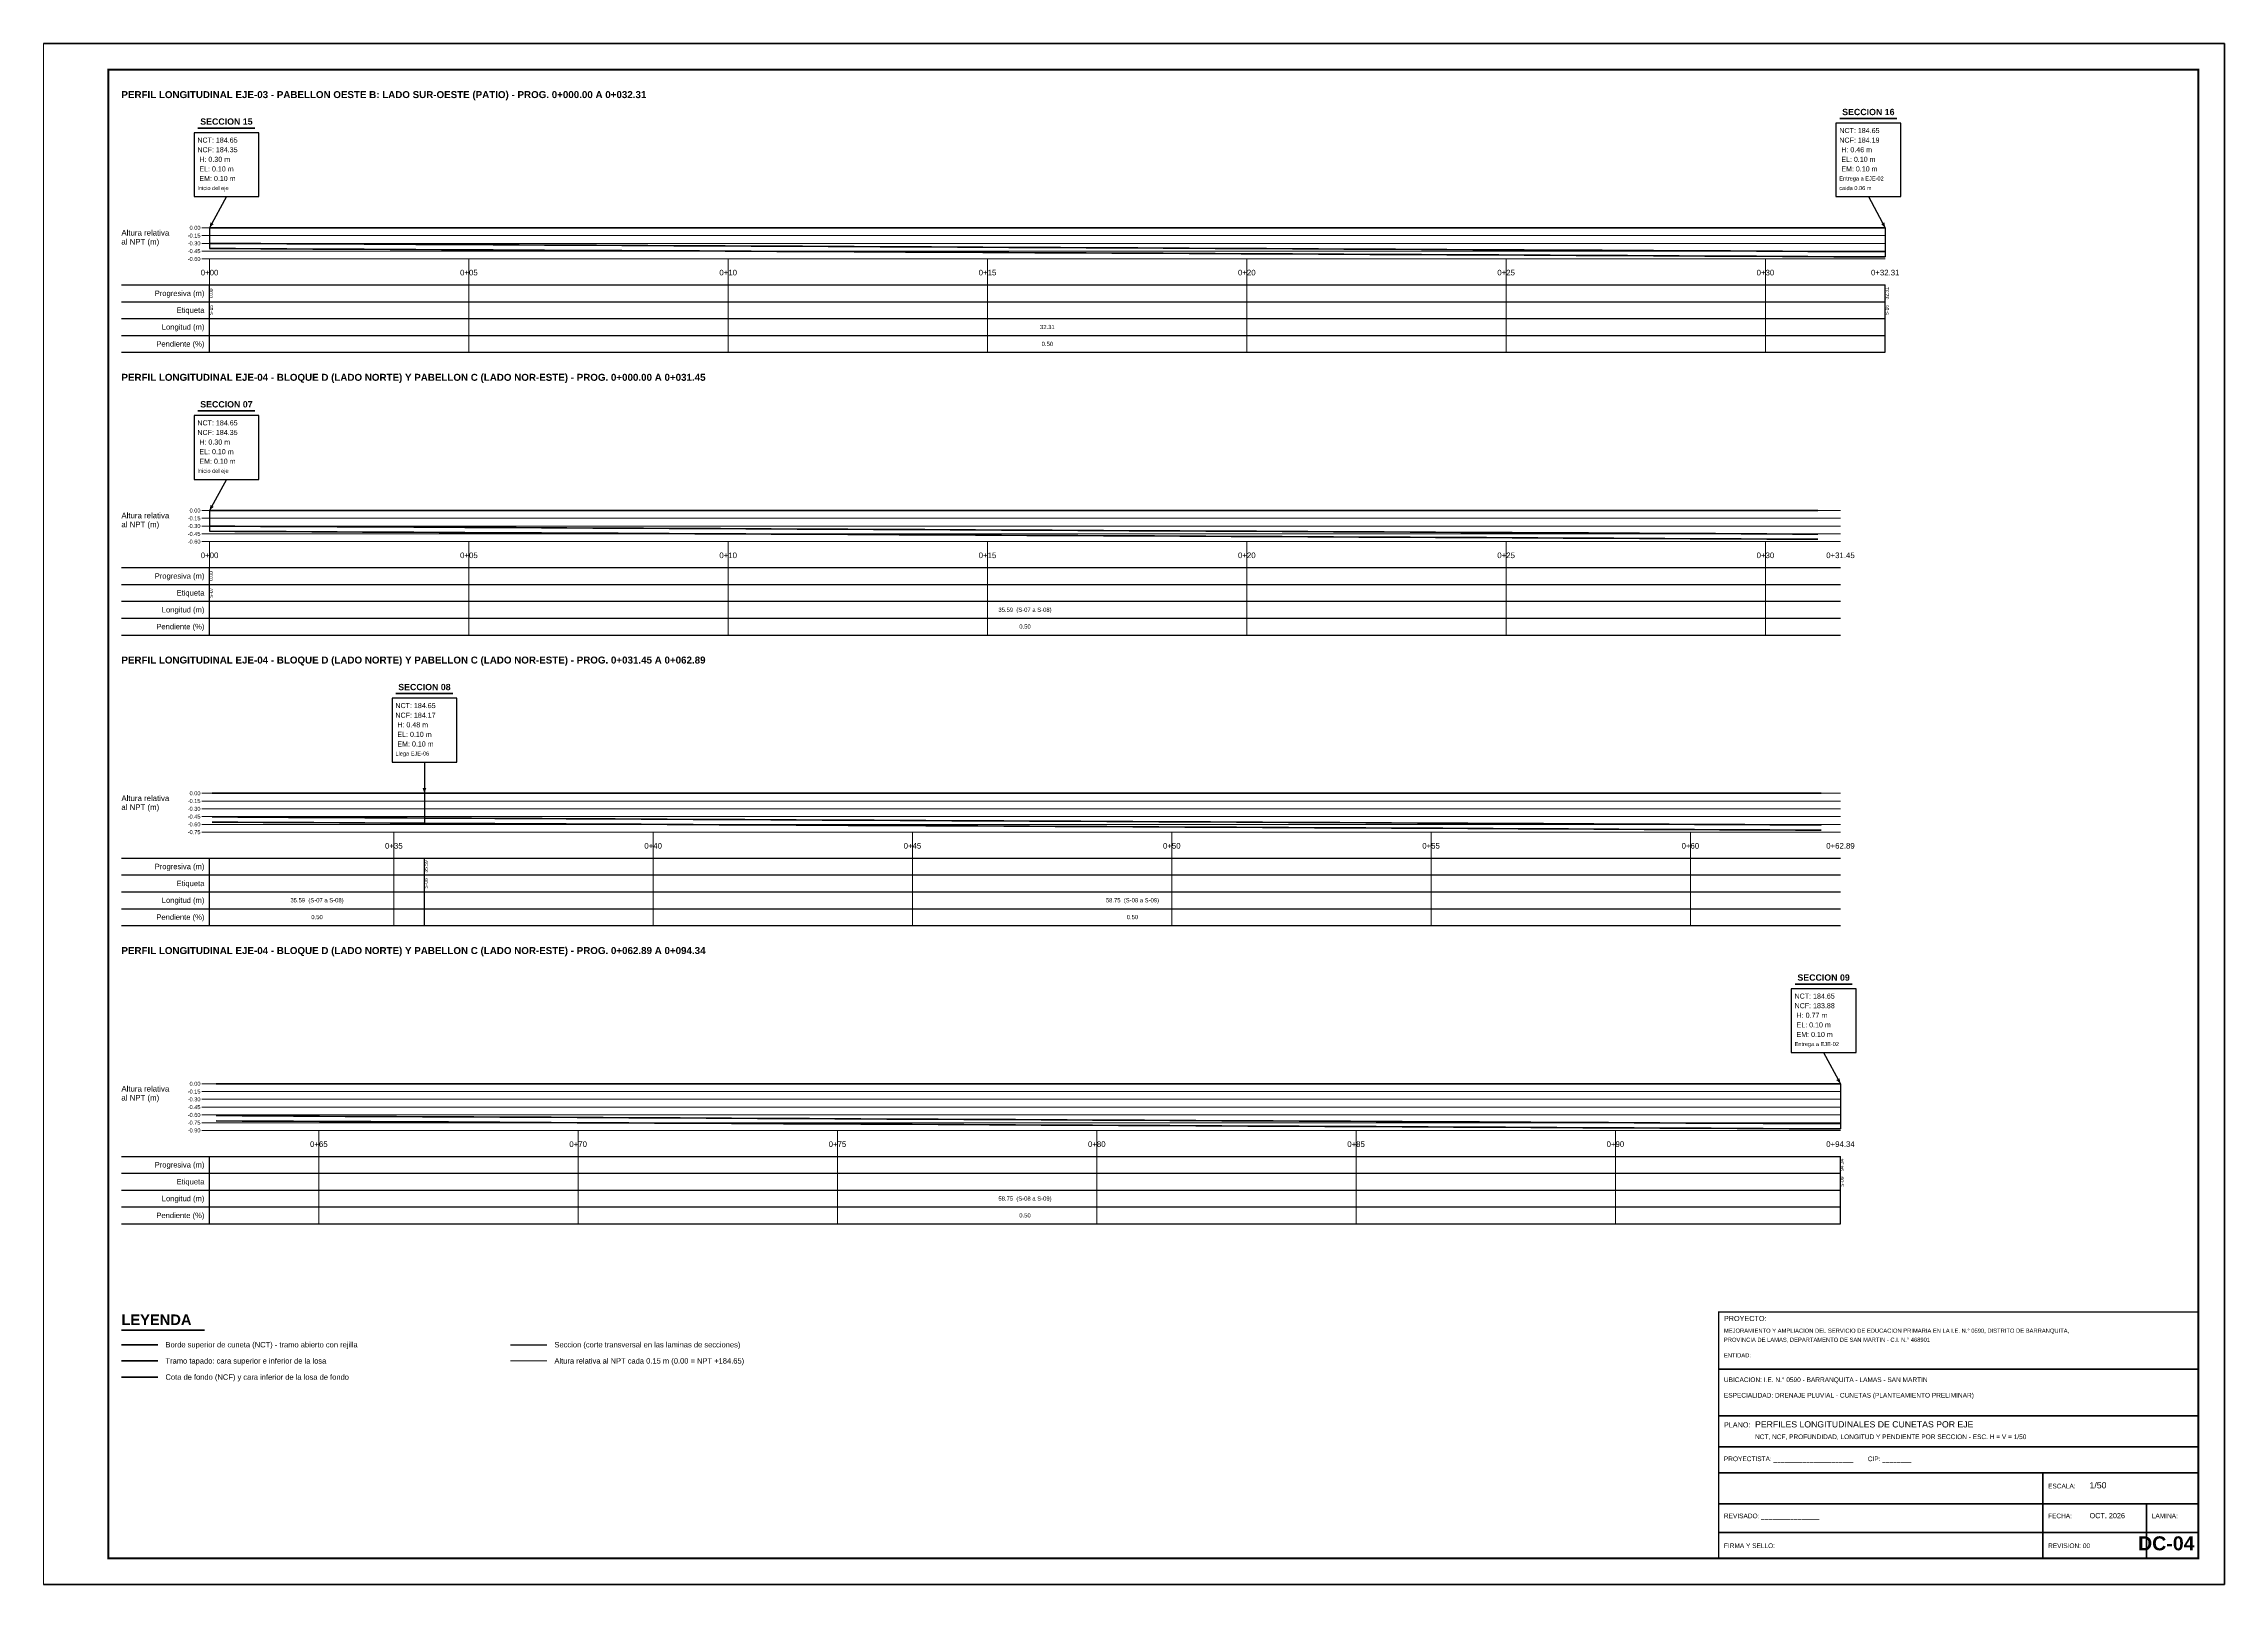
# Paper-space layout 'DC-04' of a CAD drawing. Header units: metres, sheet in millimetres. Extents: x 0 to 841, y 0 to 594.
# The model-space entities are those that its viewports show. They can reach past a viewport. Long polylines and large blocks are cut down to what shows.
import ezdxf
from ezdxf.enums import TextEntityAlignment as Align

# ---------------------------------------------------------------- set-up
doc = ezdxf.new("R2010")
doc.units = ezdxf.units.M
doc.header["$LTSCALE"] = 0.25
for name, color, linetype, lineweight in [('GRILLA', 9, 'CONTINUOUS', 13), ('MARCO', 7, 'CONTINUOUS', 50), ('PERF-FONDO', 6, 'CONTINUOUS', 35), ('PERF-NCT', 5, 'CONTINUOUS', 35), ('PERF-REF', 9, 'CONTINUOUS', 9), ('PERF-SECCION', 1, 'CONTINUOUS', 25), ('PERF-TAPA', 3, 'CONTINUOUS', 35), ('ROTULO', 7, 'CONTINUOUS', 35), ('TITULOS', 160, 'CONTINUOUS', 35)]:
    doc.layers.add(name, color=color, linetype=linetype, lineweight=lineweight)
for name, color, linetype in [('GUITARRA', 8, 'CONTINUOUS'), ('LEYENDA', 7, 'CONTINUOUS'), ('PERF-CAJA', 7, 'CONTINUOUS'), ('ROTULO-TEXTO', 7, 'CONTINUOUS'), ('TEXTOS', 7, 'CONTINUOUS')]:
    doc.layers.add(name, color=color, linetype=linetype)
doc.styles.get("Standard").update_dxf_attribs({"font": 'arial.ttf'})
doc.styles.add('TITULOS', font='arialbd.ttf')

msp = doc.modelspace()

# ---------------------------------------------------------------- linework, layer by layer
at = {"layer": 'GRILLA'}
for p, q in [((354882.955, 9249561.55), (354882.955, 9249559.75)), ((354887.955, 9249561.55), (354887.955, 9249559.75)), ((354892.955, 9249561.55), (354892.955, 9249559.75)), ((354897.955, 9249561.55), (354897.955, 9249559.75)), ((354902.955, 9249561.55), (354902.955, 9249559.75)), ((354907.955, 9249561.55), (354907.955, 9249559.75)), ((354912.955, 9249561.55), (354912.955, 9249559.75)), ((354882.955, 9249556.1), (354882.955, 9249554.3)), ((354887.955, 9249556.1), (354887.955, 9249554.3)), ((354892.955, 9249556.1), (354892.955, 9249554.3)), ((354897.955, 9249556.1), (354897.955, 9249554.3)), ((354902.955, 9249556.1), (354902.955, 9249554.3)), ((354907.955, 9249556.1), (354907.955, 9249554.3)), ((354912.955, 9249556.1), (354912.955, 9249554.3)), ((354886.508, 9249550.5), (354886.508, 9249548.7)), ((354891.508, 9249550.5), (354891.508, 9249548.7)), ((354896.508, 9249550.5), (354896.508, 9249548.7)), ((354901.508, 9249550.5), (354901.508, 9249548.7)), ((354906.508, 9249550.5), (354906.508, 9249548.7)), ((354911.508, 9249550.5), (354911.508, 9249548.7)), ((354885.062, 9249544.75), (354885.062, 9249542.95)), ((354890.062, 9249544.75), (354890.062, 9249542.95)), ((354895.062, 9249544.75), (354895.062, 9249542.95)), ((354900.062, 9249544.75), (354900.062, 9249542.95)), ((354905.062, 9249544.75), (354905.062, 9249542.95)), ((354910.062, 9249544.75), (354910.062, 9249542.95))]:
    msp.add_line(p, q, dxfattribs=at)
at = {"layer": 'GUITARRA'}
for p, q in [((354881.255, 9249561.05), (354915.265, 9249561.05)), ((354882.955, 9249559.75), (354882.955, 9249561.05)), ((354882.955, 9249559.75), (354882.955, 9249561.05)), ((354915.265, 9249559.75), (354915.265, 9249561.05)), ((354881.255, 9249560.725), (354915.265, 9249560.725)), ((354881.255, 9249560.4), (354915.265, 9249560.4)), ((354881.255, 9249560.075), (354915.265, 9249560.075)), ((354881.255, 9249559.75), (354915.265, 9249559.75)), ((354881.255, 9249555.6), (354914.402, 9249555.6)), ((354882.955, 9249554.3), (354882.955, 9249555.6)), ((354882.955, 9249554.3), (354882.955, 9249555.6)), ((354881.255, 9249555.275), (354914.402, 9249555.275)), ((354881.255, 9249554.95), (354914.402, 9249554.95)), ((354881.255, 9249554.625), (354914.402, 9249554.625)), ((354881.255, 9249554.3), (354914.402, 9249554.3)), ((354881.255, 9249550), (354914.402, 9249550)), ((354882.955, 9249548.7), (354882.955, 9249550)), ((354887.098, 9249548.7), (354887.098, 9249550)), ((354881.255, 9249549.675), (354914.402, 9249549.675)), ((354881.255, 9249549.35), (354914.402, 9249549.35)), ((354881.255, 9249549.025), (354914.402, 9249549.025)), ((354881.255, 9249548.7), (354914.402, 9249548.7)), ((354881.255, 9249544.25), (354914.402, 9249544.25)), ((354882.955, 9249542.95), (354882.955, 9249544.25)), ((354914.402, 9249542.95), (354914.402, 9249544.25)), ((354881.255, 9249543.925), (354914.402, 9249543.925)), ((354881.255, 9249543.6), (354914.402, 9249543.6)), ((354881.255, 9249543.275), (354914.402, 9249543.275)), ((354881.255, 9249542.95), (354914.402, 9249542.95))]:
    msp.add_line(p, q, dxfattribs=at)
at = {"layer": 'MARCO'}
msp.add_lwpolyline([(354879.755, 9249536), (354921.805, 9249536), (354921.805, 9249565.7), (354879.755, 9249565.7)], close=True, dxfattribs=at)
at = {"layer": 'MARCO', "const_width": 0.04}
msp.add_lwpolyline([(354881.005, 9249536.5), (354921.305, 9249536.5), (354921.305, 9249565.2), (354881.005, 9249565.2)], close=True, dxfattribs=at)
at = {"layer": 'PERF-CAJA'}
for p, q in [((354883.28, 9249562.75), (354882.955, 9249562.15)), ((354914.94, 9249562.75), (354915.265, 9249562.15)), ((354883.28, 9249557.3), (354882.955, 9249556.7)), ((354887.098, 9249551.85), (354887.098, 9249551.25)), ((354914.077, 9249546.25), (354914.402, 9249545.65))]:
    msp.add_line(p, q, dxfattribs=at)
for points in [[(354914.315, 9249562.75), (354915.565, 9249562.75), (354915.565, 9249564.165), (354914.315, 9249564.165)], [(354882.655, 9249562.75), (354883.905, 9249562.75), (354883.905, 9249563.98), (354882.655, 9249563.98)], [(354882.655, 9249557.3), (354883.905, 9249557.3), (354883.905, 9249558.53), (354882.655, 9249558.53)], [(354886.473, 9249551.85), (354887.723, 9249551.85), (354887.723, 9249553.08), (354886.473, 9249553.08)], [(354913.452, 9249546.25), (354914.702, 9249546.25), (354914.702, 9249547.48), (354913.452, 9249547.48)]]:
    msp.add_lwpolyline(points, close=True, dxfattribs=at)
for points in [[(354882.955, 9249562.15), (354883.033, 9249562.221), (354882.972, 9249562.255)], [(354915.265, 9249562.15), (354915.248, 9249562.255), (354915.187, 9249562.221)], [(354882.955, 9249556.7), (354883.033, 9249556.771), (354882.972, 9249556.805)], [(354887.098, 9249551.25), (354887.133, 9249551.35), (354887.063, 9249551.35)], [(354914.402, 9249545.65), (354914.385, 9249545.755), (354914.323, 9249545.721)]]:
    msp.add_solid(points, dxfattribs=at)
at = {"layer": 'PERF-FONDO'}
msp.add_line((354881.255, 9249539.996), (354881.955, 9249539.996), dxfattribs=at)
for points in [[(354882.955, 9249561.85), (354883.455, 9249561.848), (354883.945, 9249561.845), (354884.445, 9249561.843), (354884.945, 9249561.84), (354885.445, 9249561.838), (354885.935, 9249561.835), (354886.435, 9249561.833), (354886.935, 9249561.83), (354887.425, 9249561.828), (354887.925, 9249561.825), (354888.425, 9249561.823), (354888.925, 9249561.82), (354889.415, 9249561.818), (354889.915, 9249561.815), (354890.415, 9249561.813), (354890.905, 9249561.81), (354891.405, 9249561.808), (354891.905, 9249561.805), (354892.405, 9249561.803), (354892.895, 9249561.8), (354893.395, 9249561.798), (354893.895, 9249561.795), (354894.385, 9249561.793), (354894.885, 9249561.79), (354895.385, 9249561.788), (354895.885, 9249561.785), (354896.375, 9249561.783), (354896.875, 9249561.78), (354897.375, 9249561.778), (354897.865, 9249561.775), (354898.365, 9249561.773), (354898.865, 9249561.77), (354899.365, 9249561.768), (354899.855, 9249561.765), (354900.355, 9249561.763), (354900.855, 9249561.761), (354901.345, 9249561.758), (354901.845, 9249561.756), (354902.345, 9249561.753), (354902.845, 9249561.751), (354903.335, 9249561.748), (354903.835, 9249561.746), (354904.335, 9249561.743), (354904.825, 9249561.741), (354905.325, 9249561.738), (354905.825, 9249561.736), (354906.325, 9249561.733), (354906.815, 9249561.731), (354907.315, 9249561.728), (354907.815, 9249561.726), (354908.305, 9249561.723), (354908.805, 9249561.721), (354909.305, 9249561.718), (354909.805, 9249561.716), (354910.295, 9249561.713), (354910.795, 9249561.711), (354911.295, 9249561.708), (354911.785, 9249561.706), (354912.285, 9249561.703), (354912.785, 9249561.701), (354913.285, 9249561.698), (354913.775, 9249561.696), (354914.275, 9249561.693), (354914.775, 9249561.691), (354915.265, 9249561.688)], [(354882.955, 9249561.75), (354883.455, 9249561.748), (354883.945, 9249561.745), (354884.445, 9249561.743), (354884.945, 9249561.74), (354885.445, 9249561.738), (354885.935, 9249561.735), (354886.435, 9249561.733), (354886.935, 9249561.73), (354887.425, 9249561.728), (354887.925, 9249561.725), (354888.425, 9249561.723), (354888.925, 9249561.72), (354889.415, 9249561.718), (354889.915, 9249561.715), (354890.415, 9249561.713), (354890.905, 9249561.71), (354891.405, 9249561.708), (354891.905, 9249561.705), (354892.405, 9249561.703), (354892.895, 9249561.7), (354893.395, 9249561.698), (354893.895, 9249561.695), (354894.385, 9249561.693), (354894.885, 9249561.69), (354895.385, 9249561.688), (354895.885, 9249561.685), (354896.375, 9249561.683), (354896.875, 9249561.68), (354897.375, 9249561.678), (354897.865, 9249561.675), (354898.365, 9249561.673), (354898.865, 9249561.67), (354899.365, 9249561.668), (354899.855, 9249561.665), (354900.355, 9249561.663), (354900.855, 9249561.661), (354901.345, 9249561.658), (354901.845, 9249561.656), (354902.345, 9249561.653), (354902.845, 9249561.651), (354903.335, 9249561.648), (354903.835, 9249561.646), (354904.335, 9249561.643), (354904.825, 9249561.641), (354905.325, 9249561.638), (354905.825, 9249561.636), (354906.325, 9249561.633), (354906.815, 9249561.631), (354907.315, 9249561.628), (354907.815, 9249561.626), (354908.305, 9249561.623), (354908.805, 9249561.621), (354909.305, 9249561.618), (354909.805, 9249561.616), (354910.295, 9249561.613), (354910.795, 9249561.611), (354911.295, 9249561.608), (354911.785, 9249561.606), (354912.285, 9249561.603), (354912.785, 9249561.601), (354913.285, 9249561.598), (354913.775, 9249561.596), (354914.275, 9249561.593), (354914.775, 9249561.591), (354915.265, 9249561.588)], [(354882.955, 9249556.4), (354883.445, 9249556.398), (354883.935, 9249556.395), (354884.435, 9249556.393), (354884.925, 9249556.39), (354885.415, 9249556.388), (354885.905, 9249556.385), (354886.405, 9249556.383), (354886.895, 9249556.38), (354887.385, 9249556.378), (354887.875, 9249556.375), (354888.375, 9249556.373), (354888.865, 9249556.37), (354889.355, 9249556.368), (354889.845, 9249556.366), (354890.345, 9249556.363), (354890.835, 9249556.361), (354891.325, 9249556.358), (354891.815, 9249556.356), (354892.315, 9249556.353), (354892.805, 9249556.351), (354893.295, 9249556.348), (354893.785, 9249556.346), (354894.285, 9249556.343), (354894.775, 9249556.341), (354895.265, 9249556.338), (354895.755, 9249556.336), (354896.255, 9249556.334), (354896.745, 9249556.331), (354897.235, 9249556.329), (354897.725, 9249556.326), (354898.225, 9249556.324), (354898.715, 9249556.321), (354899.205, 9249556.319), (354899.695, 9249556.316), (354900.195, 9249556.314), (354900.685, 9249556.311), (354901.175, 9249556.309), (354901.665, 9249556.306), (354902.165, 9249556.304), (354902.655, 9249556.302), (354903.145, 9249556.299), (354903.635, 9249556.297), (354904.135, 9249556.294), (354904.625, 9249556.292), (354905.115, 9249556.289), (354905.605, 9249556.287), (354906.105, 9249556.284), (354906.595, 9249556.282), (354907.085, 9249556.279), (354907.575, 9249556.277), (354908.075, 9249556.274), (354908.565, 9249556.272), (354909.055, 9249556.27), (354909.545, 9249556.267), (354910.035, 9249556.265), (354910.525, 9249556.262), (354911.015, 9249556.26), (354911.505, 9249556.257), (354911.995, 9249556.255), (354912.485, 9249556.252), (354912.985, 9249556.25), (354913.475, 9249556.247), (354913.965, 9249556.245)], [(354882.955, 9249556.3), (354883.445, 9249556.298), (354883.935, 9249556.295), (354884.435, 9249556.293), (354884.925, 9249556.29), (354885.415, 9249556.288), (354885.905, 9249556.285), (354886.405, 9249556.283), (354886.895, 9249556.28), (354887.385, 9249556.278), (354887.875, 9249556.275), (354888.375, 9249556.273), (354888.865, 9249556.27), (354889.355, 9249556.268), (354889.845, 9249556.266), (354890.345, 9249556.263), (354890.835, 9249556.261), (354891.325, 9249556.258), (354891.815, 9249556.256), (354892.315, 9249556.253), (354892.805, 9249556.251), (354893.295, 9249556.248), (354893.785, 9249556.246), (354894.285, 9249556.243), (354894.775, 9249556.241), (354895.265, 9249556.238), (354895.755, 9249556.236), (354896.255, 9249556.234), (354896.745, 9249556.231), (354897.235, 9249556.229), (354897.725, 9249556.226), (354898.225, 9249556.224), (354898.715, 9249556.221), (354899.205, 9249556.219), (354899.695, 9249556.216), (354900.195, 9249556.214), (354900.685, 9249556.211), (354901.175, 9249556.209), (354901.665, 9249556.206), (354902.165, 9249556.204), (354902.655, 9249556.202), (354903.145, 9249556.199), (354903.635, 9249556.197), (354904.135, 9249556.194), (354904.625, 9249556.192), (354905.115, 9249556.189), (354905.605, 9249556.187), (354906.105, 9249556.184), (354906.595, 9249556.182), (354907.085, 9249556.179), (354907.575, 9249556.177), (354908.075, 9249556.174), (354908.565, 9249556.172), (354909.055, 9249556.17), (354909.545, 9249556.167), (354910.035, 9249556.165), (354910.525, 9249556.162), (354911.015, 9249556.16), (354911.505, 9249556.157), (354911.995, 9249556.155), (354912.485, 9249556.152), (354912.985, 9249556.15), (354913.475, 9249556.147), (354913.965, 9249556.145)], [(354883.008, 9249550.793), (354883.498, 9249550.79), (354883.988, 9249550.788), (354884.478, 9249550.785), (354884.968, 9249550.783), (354885.458, 9249550.78), (354885.948, 9249550.778), (354886.438, 9249550.775), (354886.768, 9249550.774), (354887.098, 9249550.772), (354887.558, 9249550.77), (354888.008, 9249550.768), (354888.458, 9249550.765), (354888.918, 9249550.763), (354889.368, 9249550.761), (354889.828, 9249550.758), (354890.278, 9249550.756), (354890.778, 9249550.754), (354891.278, 9249550.751), (354891.778, 9249550.749), (354892.278, 9249550.746), (354892.778, 9249550.744), (354893.278, 9249550.741), (354893.778, 9249550.739), (354894.268, 9249550.736), (354894.768, 9249550.734), (354895.268, 9249550.731), (354895.768, 9249550.729), (354896.268, 9249550.726), (354896.768, 9249550.724), (354897.268, 9249550.721), (354897.768, 9249550.719), (354898.268, 9249550.716), (354898.768, 9249550.714), (354899.258, 9249550.711), (354899.758, 9249550.709), (354900.258, 9249550.706), (354900.758, 9249550.704), (354901.258, 9249550.701), (354901.758, 9249550.699), (354902.258, 9249550.696), (354902.758, 9249550.694), (354903.258, 9249550.691), (354903.758, 9249550.689), (354904.258, 9249550.686), (354904.748, 9249550.684), (354905.248, 9249550.681), (354905.748, 9249550.679), (354906.248, 9249550.676), (354906.738, 9249550.674), (354907.218, 9249550.671), (354907.708, 9249550.669), (354908.188, 9249550.667), (354908.678, 9249550.664), (354909.158, 9249550.662), (354909.648, 9249550.659), (354910.128, 9249550.657), (354910.618, 9249550.654), (354911.098, 9249550.652), (354911.588, 9249550.65), (354912.068, 9249550.647), (354912.558, 9249550.645), (354913.038, 9249550.642), (354913.538, 9249550.64), (354914.028, 9249550.637)], [(354883.008, 9249550.693), (354883.498, 9249550.69), (354883.988, 9249550.688), (354884.478, 9249550.685), (354884.968, 9249550.683), (354885.458, 9249550.68), (354885.948, 9249550.678), (354886.438, 9249550.675), (354886.768, 9249550.674), (354887.098, 9249550.672), (354887.558, 9249550.67), (354888.008, 9249550.668), (354888.458, 9249550.665), (354888.918, 9249550.663), (354889.368, 9249550.661), (354889.828, 9249550.658), (354890.278, 9249550.656), (354890.778, 9249550.654), (354891.278, 9249550.651), (354891.778, 9249550.649), (354892.278, 9249550.646), (354892.778, 9249550.644), (354893.278, 9249550.641), (354893.778, 9249550.639), (354894.268, 9249550.636), (354894.768, 9249550.634), (354895.268, 9249550.631), (354895.768, 9249550.629), (354896.268, 9249550.626), (354896.768, 9249550.624), (354897.268, 9249550.621), (354897.768, 9249550.619), (354898.268, 9249550.616), (354898.768, 9249550.614), (354899.258, 9249550.611), (354899.758, 9249550.609), (354900.258, 9249550.606), (354900.758, 9249550.604), (354901.258, 9249550.601), (354901.758, 9249550.599), (354902.258, 9249550.596), (354902.758, 9249550.594), (354903.258, 9249550.591), (354903.758, 9249550.589), (354904.258, 9249550.586), (354904.748, 9249550.584), (354905.248, 9249550.581), (354905.748, 9249550.579), (354906.248, 9249550.576), (354906.738, 9249550.574), (354907.218, 9249550.571), (354907.708, 9249550.569), (354908.188, 9249550.567), (354908.678, 9249550.564), (354909.158, 9249550.562), (354909.648, 9249550.559), (354910.128, 9249550.557), (354910.618, 9249550.554), (354911.098, 9249550.552), (354911.588, 9249550.55), (354912.068, 9249550.547), (354912.558, 9249550.545), (354913.038, 9249550.542), (354913.538, 9249550.54), (354914.028, 9249550.537)], [(354883.082, 9249545.035), (354883.582, 9249545.032), (354884.082, 9249545.03), (354884.572, 9249545.027), (354885.072, 9249545.025), (354885.572, 9249545.022), (354886.062, 9249545.02), (354886.562, 9249545.017), (354887.062, 9249545.015), (354887.562, 9249545.013), (354888.052, 9249545.01), (354888.552, 9249545.008), (354889.052, 9249545.005), (354889.542, 9249545.003), (354890.042, 9249545), (354890.542, 9249544.998), (354891.042, 9249544.995), (354891.532, 9249544.993), (354892.032, 9249544.99), (354892.532, 9249544.988), (354893.022, 9249544.985), (354893.522, 9249544.983), (354894.022, 9249544.98), (354894.522, 9249544.978), (354895.012, 9249544.975), (354895.512, 9249544.973), (354896.012, 9249544.97), (354896.502, 9249544.968), (354897.002, 9249544.965), (354897.502, 9249544.963), (354897.992, 9249544.96), (354898.492, 9249544.958), (354898.992, 9249544.955), (354899.492, 9249544.953), (354899.982, 9249544.95), (354900.482, 9249544.948), (354900.982, 9249544.945), (354901.472, 9249544.943), (354901.972, 9249544.94), (354902.472, 9249544.938), (354902.972, 9249544.935), (354903.462, 9249544.933), (354903.962, 9249544.93), (354904.462, 9249544.928), (354904.952, 9249544.926), (354905.452, 9249544.923), (354905.952, 9249544.921), (354906.452, 9249544.918), (354906.942, 9249544.916), (354907.442, 9249544.913), (354907.942, 9249544.911), (354908.432, 9249544.908), (354908.932, 9249544.906), (354909.432, 9249544.903), (354909.932, 9249544.901), (354910.422, 9249544.898), (354910.922, 9249544.896), (354911.422, 9249544.893), (354911.912, 9249544.891), (354912.412, 9249544.888), (354912.912, 9249544.886), (354913.412, 9249544.883), (354913.902, 9249544.881), (354914.402, 9249544.878)], [(354883.082, 9249544.935), (354883.582, 9249544.932), (354884.082, 9249544.93), (354884.572, 9249544.927), (354885.072, 9249544.925), (354885.572, 9249544.922), (354886.062, 9249544.92), (354886.562, 9249544.917), (354887.062, 9249544.915), (354887.562, 9249544.913), (354888.052, 9249544.91), (354888.552, 9249544.908), (354889.052, 9249544.905), (354889.542, 9249544.903), (354890.042, 9249544.9), (354890.542, 9249544.898), (354891.042, 9249544.895), (354891.532, 9249544.893), (354892.032, 9249544.89), (354892.532, 9249544.888), (354893.022, 9249544.885), (354893.522, 9249544.883), (354894.022, 9249544.88), (354894.522, 9249544.878), (354895.012, 9249544.875), (354895.512, 9249544.873), (354896.012, 9249544.87), (354896.502, 9249544.868), (354897.002, 9249544.865), (354897.502, 9249544.863), (354897.992, 9249544.86), (354898.492, 9249544.858), (354898.992, 9249544.855), (354899.492, 9249544.853), (354899.982, 9249544.85), (354900.482, 9249544.848), (354900.982, 9249544.845), (354901.472, 9249544.843), (354901.972, 9249544.84), (354902.472, 9249544.838), (354902.972, 9249544.835), (354903.462, 9249544.833), (354903.962, 9249544.83), (354904.462, 9249544.828), (354904.952, 9249544.826), (354905.452, 9249544.823), (354905.952, 9249544.821), (354906.452, 9249544.818), (354906.942, 9249544.816), (354907.442, 9249544.813), (354907.942, 9249544.811), (354908.432, 9249544.808), (354908.932, 9249544.806), (354909.432, 9249544.803), (354909.932, 9249544.801), (354910.422, 9249544.798), (354910.922, 9249544.796), (354911.422, 9249544.793), (354911.912, 9249544.791), (354912.412, 9249544.788), (354912.912, 9249544.786), (354913.412, 9249544.783), (354913.902, 9249544.781), (354914.402, 9249544.778)]]:
    msp.add_lwpolyline(points, dxfattribs=at)
at = {"layer": 'PERF-NCT'}
msp.add_line((354881.255, 9249540.62), (354881.955, 9249540.62), dxfattribs=at)
for points in [[(354882.955, 9249562.15), (354883.455, 9249562.15), (354883.945, 9249562.15), (354884.445, 9249562.15), (354884.945, 9249562.15), (354885.445, 9249562.15), (354885.935, 9249562.15), (354886.435, 9249562.15), (354886.935, 9249562.15), (354887.425, 9249562.15), (354887.925, 9249562.15), (354888.425, 9249562.15), (354888.925, 9249562.15), (354889.415, 9249562.15), (354889.915, 9249562.15), (354890.415, 9249562.15), (354890.905, 9249562.15), (354891.405, 9249562.15), (354891.905, 9249562.15), (354892.405, 9249562.15), (354892.895, 9249562.15), (354893.395, 9249562.15), (354893.895, 9249562.15), (354894.385, 9249562.15), (354894.885, 9249562.15), (354895.385, 9249562.15), (354895.885, 9249562.15), (354896.375, 9249562.15), (354896.875, 9249562.15), (354897.375, 9249562.15), (354897.865, 9249562.15), (354898.365, 9249562.15), (354898.865, 9249562.15), (354899.365, 9249562.15), (354899.855, 9249562.15), (354900.355, 9249562.15), (354900.855, 9249562.15), (354901.345, 9249562.15), (354901.845, 9249562.15), (354902.345, 9249562.15), (354902.845, 9249562.15), (354903.335, 9249562.15), (354903.835, 9249562.15), (354904.335, 9249562.15), (354904.825, 9249562.15), (354905.325, 9249562.15), (354905.825, 9249562.15), (354906.325, 9249562.15), (354906.815, 9249562.15), (354907.315, 9249562.15), (354907.815, 9249562.15), (354908.305, 9249562.15), (354908.805, 9249562.15), (354909.305, 9249562.15), (354909.805, 9249562.15), (354910.295, 9249562.15), (354910.795, 9249562.15), (354911.295, 9249562.15), (354911.785, 9249562.15), (354912.285, 9249562.15), (354912.785, 9249562.15), (354913.285, 9249562.15), (354913.775, 9249562.15), (354914.275, 9249562.15), (354914.775, 9249562.15), (354915.265, 9249562.15)], [(354882.955, 9249556.7), (354883.445, 9249556.7), (354883.935, 9249556.7), (354884.435, 9249556.7), (354884.925, 9249556.7), (354885.415, 9249556.7), (354885.905, 9249556.7), (354886.405, 9249556.7), (354886.895, 9249556.7), (354887.385, 9249556.7), (354887.875, 9249556.7), (354888.375, 9249556.7), (354888.865, 9249556.7), (354889.355, 9249556.7), (354889.845, 9249556.7), (354890.345, 9249556.7), (354890.835, 9249556.7), (354891.325, 9249556.7), (354891.815, 9249556.7), (354892.315, 9249556.7), (354892.805, 9249556.7), (354893.295, 9249556.7), (354893.785, 9249556.7), (354894.285, 9249556.7), (354894.775, 9249556.7), (354895.265, 9249556.7), (354895.755, 9249556.7), (354896.255, 9249556.7), (354896.745, 9249556.7), (354897.235, 9249556.7), (354897.725, 9249556.7), (354898.225, 9249556.7), (354898.715, 9249556.7), (354899.205, 9249556.7), (354899.695, 9249556.7), (354900.195, 9249556.7), (354900.685, 9249556.7), (354901.175, 9249556.7), (354901.665, 9249556.7), (354902.165, 9249556.7), (354902.655, 9249556.7), (354903.145, 9249556.7), (354903.635, 9249556.7), (354904.135, 9249556.7), (354904.625, 9249556.7), (354905.115, 9249556.7), (354905.605, 9249556.7), (354906.105, 9249556.7), (354906.595, 9249556.7), (354907.085, 9249556.7), (354907.575, 9249556.7), (354908.075, 9249556.7), (354908.565, 9249556.7), (354909.055, 9249556.7), (354909.545, 9249556.7), (354910.035, 9249556.7), (354910.525, 9249556.7), (354911.015, 9249556.7), (354911.505, 9249556.7), (354911.995, 9249556.7), (354912.485, 9249556.7), (354912.985, 9249556.7), (354913.475, 9249556.7), (354913.965, 9249556.7)], [(354883.008, 9249551.25), (354883.498, 9249551.25), (354883.988, 9249551.25), (354884.478, 9249551.25), (354884.968, 9249551.25), (354885.458, 9249551.25), (354885.948, 9249551.25), (354886.438, 9249551.25), (354886.768, 9249551.25), (354887.098, 9249551.25), (354887.558, 9249551.25), (354888.008, 9249551.25), (354888.458, 9249551.25), (354888.918, 9249551.25), (354889.368, 9249551.25), (354889.828, 9249551.25), (354890.278, 9249551.25), (354890.778, 9249551.25), (354891.278, 9249551.25), (354891.778, 9249551.25), (354892.278, 9249551.25), (354892.778, 9249551.25), (354893.278, 9249551.25), (354893.778, 9249551.25), (354894.268, 9249551.25), (354894.768, 9249551.25), (354895.268, 9249551.25), (354895.768, 9249551.25), (354896.268, 9249551.25), (354896.768, 9249551.25), (354897.268, 9249551.25), (354897.768, 9249551.25), (354898.268, 9249551.25), (354898.768, 9249551.25), (354899.258, 9249551.25), (354899.758, 9249551.25), (354900.258, 9249551.25), (354900.758, 9249551.25), (354901.258, 9249551.25), (354901.758, 9249551.25), (354902.258, 9249551.25), (354902.758, 9249551.25), (354903.258, 9249551.25), (354903.758, 9249551.25), (354904.258, 9249551.25), (354904.748, 9249551.25), (354905.248, 9249551.25), (354905.748, 9249551.25), (354906.248, 9249551.25), (354906.738, 9249551.25), (354907.218, 9249551.25), (354907.708, 9249551.25), (354908.188, 9249551.25), (354908.678, 9249551.25), (354909.158, 9249551.25), (354909.648, 9249551.25), (354910.128, 9249551.25), (354910.618, 9249551.25), (354911.098, 9249551.25), (354911.588, 9249551.25), (354912.068, 9249551.25), (354912.558, 9249551.25), (354913.038, 9249551.25), (354913.538, 9249551.25), (354914.028, 9249551.25)], [(354883.082, 9249545.65), (354883.582, 9249545.65), (354884.082, 9249545.65), (354884.572, 9249545.65), (354885.072, 9249545.65), (354885.572, 9249545.65), (354886.062, 9249545.65), (354886.562, 9249545.65), (354887.062, 9249545.65), (354887.562, 9249545.65), (354888.052, 9249545.65), (354888.552, 9249545.65), (354889.052, 9249545.65), (354889.542, 9249545.65), (354890.042, 9249545.65), (354890.542, 9249545.65), (354891.042, 9249545.65), (354891.532, 9249545.65), (354892.032, 9249545.65), (354892.532, 9249545.65), (354893.022, 9249545.65), (354893.522, 9249545.65), (354894.022, 9249545.65), (354894.522, 9249545.65), (354895.012, 9249545.65), (354895.512, 9249545.65), (354896.012, 9249545.65), (354896.502, 9249545.65), (354897.002, 9249545.65), (354897.502, 9249545.65), (354897.992, 9249545.65), (354898.492, 9249545.65), (354898.992, 9249545.65), (354899.492, 9249545.65), (354899.982, 9249545.65), (354900.482, 9249545.65), (354900.982, 9249545.65), (354901.472, 9249545.65), (354901.972, 9249545.65), (354902.472, 9249545.65), (354902.972, 9249545.65), (354903.462, 9249545.65), (354903.962, 9249545.65), (354904.462, 9249545.65), (354904.952, 9249545.65), (354905.452, 9249545.65), (354905.952, 9249545.65), (354906.452, 9249545.65), (354906.942, 9249545.65), (354907.442, 9249545.65), (354907.942, 9249545.65), (354908.432, 9249545.65), (354908.932, 9249545.65), (354909.432, 9249545.65), (354909.932, 9249545.65), (354910.422, 9249545.65), (354910.922, 9249545.65), (354911.422, 9249545.65), (354911.912, 9249545.65), (354912.412, 9249545.65), (354912.912, 9249545.65), (354913.412, 9249545.65), (354913.902, 9249545.65), (354914.402, 9249545.65)]]:
    msp.add_lwpolyline(points, dxfattribs=at)
at = {"layer": 'PERF-REF'}
for p, q in [((354882.805, 9249562.15), (354915.265, 9249562.15)), ((354882.805, 9249562), (354915.265, 9249562)), ((354882.805, 9249561.85), (354915.265, 9249561.85)), ((354882.805, 9249561.7), (354915.265, 9249561.7)), ((354882.805, 9249561.55), (354915.265, 9249561.55)), ((354882.805, 9249556.7), (354914.402, 9249556.7)), ((354882.805, 9249556.55), (354914.402, 9249556.55)), ((354882.805, 9249556.4), (354914.402, 9249556.4)), ((354882.805, 9249556.25), (354914.402, 9249556.25)), ((354882.805, 9249556.1), (354914.402, 9249556.1)), ((354882.805, 9249551.25), (354914.402, 9249551.25)), ((354882.805, 9249551.1), (354914.402, 9249551.1)), ((354882.805, 9249550.95), (354914.402, 9249550.95)), ((354882.805, 9249550.8), (354914.402, 9249550.8)), ((354882.805, 9249550.65), (354914.402, 9249550.65)), ((354882.805, 9249550.5), (354914.402, 9249550.5)), ((354882.805, 9249545.65), (354914.402, 9249545.65)), ((354882.805, 9249545.5), (354914.402, 9249545.5)), ((354882.805, 9249545.35), (354914.402, 9249545.35)), ((354882.805, 9249545.2), (354914.402, 9249545.2)), ((354882.805, 9249545.05), (354914.402, 9249545.05)), ((354882.805, 9249544.9), (354914.402, 9249544.9)), ((354882.805, 9249544.75), (354914.402, 9249544.75)), ((354888.755, 9249540.308), (354889.455, 9249540.308))]:
    msp.add_line(p, q, dxfattribs=at)
at = {"layer": 'PERF-SECCION'}
for p, q in [((354882.955, 9249562.15), (354882.955, 9249561.75)), ((354915.265, 9249562.15), (354915.265, 9249561.588)), ((354882.955, 9249556.7), (354882.955, 9249556.3)), ((354887.098, 9249551.25), (354887.098, 9249550.672)), ((354914.402, 9249545.65), (354914.402, 9249544.778)), ((354888.755, 9249540.62), (354889.455, 9249540.62))]:
    msp.add_line(p, q, dxfattribs=at)
at = {"layer": 'PERF-TAPA'}
msp.add_line((354881.255, 9249540.308), (354881.955, 9249540.308), dxfattribs=at)
at = {"layer": 'ROTULO'}
for p, q in [((354912.055, 9249540.15), (354921.305, 9249540.15)), ((354912.055, 9249539.25), (354921.305, 9249539.25)), ((354912.055, 9249538.65), (354921.305, 9249538.65)), ((354912.055, 9249538.15), (354921.305, 9249538.15)), ((354918.305, 9249538.15), (354918.305, 9249536.5)), ((354912.055, 9249537.55), (354921.305, 9249537.55)), ((354920.305, 9249537.55), (354920.305, 9249536.5)), ((354912.055, 9249537), (354921.305, 9249537))]:
    msp.add_line(p, q, dxfattribs=at)
at = {"layer": 'ROTULO', "const_width": 0.025}
msp.add_lwpolyline([(354912.055, 9249536.5), (354921.305, 9249536.5), (354921.305, 9249541.25), (354912.055, 9249541.25)], close=True, dxfattribs=at)
at = {"layer": 'TITULOS'}
for p, q in [((354882.73, 9249564.07), (354883.83, 9249564.07)), ((354914.39, 9249564.255), (354915.49, 9249564.255)), ((354882.73, 9249558.62), (354883.83, 9249558.62)), ((354886.548, 9249553.17), (354887.648, 9249553.17)), ((354913.527, 9249547.57), (354914.627, 9249547.57)), ((354881.255, 9249540.9), (354882.855, 9249540.9))]:
    msp.add_line(p, q, dxfattribs=at)

# ---------------------------------------------------------------- texts
at = {"layer": 'LEYENDA'}
for s, p in [('Borde superior de cuneta (NCT) - tramo abierto con rejilla', (354882.105, 9249540.62)), ('Seccion (corte transversal en las laminas de secciones)', (354889.605, 9249540.62)), ('Tramo tapado: cara superior e inferior de la losa', (354882.105, 9249540.308)), ('Cota de fondo (NCF) y cara inferior de la losa de fondo', (354882.105, 9249539.996)), ('Altura relativa al NPT cada 0.15 m (0.00 = NPT +184.65)', (354889.605, 9249540.308))]:
    msp.add_text(s, height=0.104, dxfattribs=at).set_placement(p, align=Align.MIDDLE_LEFT)
at = {"layer": 'ROTULO-TEXTO'}
for s, height, p in [('MEJORAMIENTO Y AMPLIACION DEL SERVICIO DE EDUCACION PRIMARIA EN LA I.E. N.° 0590, DISTRITO DE BARRANQUITA,', 0.08, (354912.155, 9249540.85)), ('PROYECTO:', 0.1, (354912.155, 9249541.075)), ('PROVINCIA DE LAMAS, DEPARTAMENTO DE SAN MARTIN - C.I. N.° 468901', 0.08, (354912.155, 9249540.675)), ('ENTIDAD:', 0.08, (354912.155, 9249540.375)), ('UBICACION: I.E. N.° 0590 - BARRANQUITA - LAMAS - SAN MARTIN', 0.09, (354912.155, 9249539.9)), ('ESPECIALIDAD: DRENAJE PLUVIAL - CUNETAS (PLANTEAMIENTO PRELIMINAR)', 0.09, (354912.155, 9249539.6)), ('PLANO:', 0.1, (354912.155, 9249539.025)), ('NCT, NCF, PROFUNDIDAD, LONGITUD Y PENDIENTE POR SECCION - ESC. H = V = 1/50', 0.09, (354912.755, 9249538.8)), ('PERFILES LONGITUDINALES DE CUNETAS POR EJE', 0.12, (354912.755, 9249539.025)), ('PROYECTISTA: ______________________        CIP: ________', 0.09, (354912.155, 9249538.375)), ('ESCALA:', 0.09, (354918.405, 9249537.85)), ('1/50', 0.12, (354919.205, 9249537.85)), ('REVISADO: ________________', 0.09, (354912.155, 9249537.275)), ('FECHA:', 0.09, (354918.405, 9249537.275)), ('OCT. 2026', 0.1, (354919.205, 9249537.275)), ('LAMINA:', 0.09, (354920.405, 9249537.275)), ('FIRMA Y SELLO:', 0.09, (354912.155, 9249536.7)), ('REVISION: 00', 0.09, (354918.405, 9249536.7))]:
    msp.add_text(s, height=height, dxfattribs=at).set_placement(p)
at = {"layer": 'TEXTOS'}
for s, height, p in [('NCT: 184.65', 0.09788, (354914.38, 9249564.025)), ('NCT: 184.65', 0.09788, (354882.72, 9249563.84)), ('NCF: 184.35', 0.09788, (354882.72, 9249563.655)), ('NCF: 184.19', 0.09788, (354914.38, 9249563.84)), (' H: 0.46 m', 0.0979, (354914.38, 9249563.655)), (' H: 0.30 m', 0.0979, (354882.72, 9249563.47)), (' EL: 0.10 m', 0.09788, (354882.72, 9249563.285)), (' EL: 0.10 m', 0.09788, (354914.38, 9249563.47)), (' EM: 0.10 m', 0.09788, (354914.38, 9249563.285)), ('Inicio del eje', 0.07762, (354882.72, 9249562.915)), (' EM: 0.10 m', 0.09788, (354882.72, 9249563.1)), ('caida 0.06 m', 0.07762, (354914.38, 9249562.915)), ('Entrega a EJE-02', 0.07762, (354914.38, 9249563.1)), ('NCT: 184.65', 0.09788, (354882.72, 9249558.39)), ('NCF: 184.35', 0.09788, (354882.72, 9249558.205)), (' H: 0.30 m', 0.0979, (354882.72, 9249558.02)), (' EL: 0.10 m', 0.09788, (354882.72, 9249557.835)), (' EM: 0.10 m', 0.09788, (354882.72, 9249557.65)), ('Inicio del eje', 0.07762, (354882.72, 9249557.465)), ('NCT: 184.65', 0.09788, (354886.538, 9249552.94)), ('NCF: 184.17', 0.09788, (354886.538, 9249552.755)), (' H: 0.48 m', 0.0979, (354886.538, 9249552.57)), (' EL: 0.10 m', 0.09788, (354886.538, 9249552.385)), (' EM: 0.10 m', 0.09788, (354886.538, 9249552.2)), ('Llega EJE-06', 0.07762, (354886.538, 9249552.015)), ('NCT: 184.65', 0.09788, (354913.517, 9249547.34)), ('NCF: 183.88', 0.09788, (354913.517, 9249547.155)), (' H: 0.77 m', 0.0979, (354913.517, 9249546.97)), (' EL: 0.10 m', 0.09788, (354913.517, 9249546.785)), ('Entrega a EJE-02', 0.07762, (354913.517, 9249546.415)), (' EM: 0.10 m', 0.09788, (354913.517, 9249546.6))]:
    msp.add_text(s, height=height, dxfattribs=at).set_placement(p, align=Align.MIDDLE_LEFT)
for s, p in [('Altura relativa', (354881.255, 9249562)), ('al NPT (m)', (354881.255, 9249561.827)), ('Altura relativa', (354881.255, 9249556.55)), ('al NPT (m)', (354881.255, 9249556.377)), ('Altura relativa', (354881.255, 9249551.1)), ('al NPT (m)', (354881.255, 9249550.927)), ('Altura relativa', (354881.255, 9249545.5)), ('al NPT (m)', (354881.255, 9249545.327))]:
    msp.add_text(s, height=0.108, dxfattribs=at).set_placement(p)
for s, height, p in [('-0.15', 0.0776, (354882.78, 9249562)), ('0.00', 0.0776, (354882.78, 9249562.15)), ('-0.30', 0.0776, (354882.78, 9249561.85)), ('-0.45', 0.0776, (354882.78, 9249561.7)), ('-0.60', 0.0776, (354882.78, 9249561.55)), ('Progresiva (m)', 0.10463, (354882.855, 9249560.887)), ('Longitud (m)', 0.10463, (354882.855, 9249560.238)), ('Etiqueta', 0.1046, (354882.855, 9249560.562)), ('Pendiente (%)', 0.10463, (354882.855, 9249559.912)), ('-0.15', 0.0776, (354882.78, 9249556.55)), ('-0.30', 0.0776, (354882.78, 9249556.4)), ('0.00', 0.0776, (354882.78, 9249556.7)), ('-0.45', 0.0776, (354882.78, 9249556.25)), ('-0.60', 0.0776, (354882.78, 9249556.1)), ('Progresiva (m)', 0.10463, (354882.855, 9249555.438)), ('Etiqueta', 0.1046, (354882.855, 9249555.113)), ('Longitud (m)', 0.10463, (354882.855, 9249554.787)), ('Pendiente (%)', 0.10463, (354882.855, 9249554.463)), ('-0.15', 0.0776, (354882.78, 9249551.1)), ('-0.30', 0.0776, (354882.78, 9249550.95)), ('0.00', 0.0776, (354882.78, 9249551.25)), ('-0.45', 0.0776, (354882.78, 9249550.8)), ('-0.60', 0.0776, (354882.78, 9249550.65)), ('-0.75', 0.0776, (354882.78, 9249550.5)), ('Progresiva (m)', 0.10463, (354882.855, 9249549.838)), ('Etiqueta', 0.1046, (354882.855, 9249549.512)), ('Pendiente (%)', 0.10463, (354882.855, 9249548.863)), ('Longitud (m)', 0.10463, (354882.855, 9249549.188)), ('-0.15', 0.0776, (354882.78, 9249545.5)), ('0.00', 0.0776, (354882.78, 9249545.65)), ('-0.30', 0.0776, (354882.78, 9249545.35)), ('-0.45', 0.0776, (354882.78, 9249545.2)), ('-0.60', 0.0776, (354882.78, 9249545.05)), ('-0.75', 0.0776, (354882.78, 9249544.9)), ('-0.90', 0.0776, (354882.78, 9249544.75)), ('Progresiva (m)', 0.10463, (354882.855, 9249544.088)), ('Etiqueta', 0.1046, (354882.855, 9249543.762)), ('Longitud (m)', 0.10463, (354882.855, 9249543.438)), ('Pendiente (%)', 0.10463, (354882.855, 9249543.113))]:
    msp.add_text(s, height=height, dxfattribs=at).set_placement(p, align=Align.MIDDLE_RIGHT)
for s, p in [('0+00', (354882.955, 9249561.2)), ('0+05', (354887.955, 9249561.2)), ('0+10', (354892.955, 9249561.2)), ('0+15', (354897.955, 9249561.2)), ('0+20', (354902.955, 9249561.2)), ('0+25', (354907.955, 9249561.2)), ('0+30', (354912.955, 9249561.2)), ('0+32.31', (354915.265, 9249561.2)), ('0+00', (354882.955, 9249555.75)), ('0+05', (354887.955, 9249555.75)), ('0+10', (354892.955, 9249555.75)), ('0+15', (354897.955, 9249555.75)), ('0+20', (354902.955, 9249555.75)), ('0+25', (354907.955, 9249555.75)), ('0+30', (354912.955, 9249555.75)), ('0+31.45', (354914.402, 9249555.75)), ('0+35', (354886.508, 9249550.15)), ('0+40', (354891.508, 9249550.15)), ('0+45', (354896.508, 9249550.15)), ('0+50', (354901.508, 9249550.15)), ('0+55', (354906.508, 9249550.15)), ('0+60', (354911.508, 9249550.15)), ('0+62.89', (354914.402, 9249550.15)), ('0+65', (354885.062, 9249544.4)), ('0+70', (354890.062, 9249544.4)), ('0+75', (354895.062, 9249544.4)), ('0+80', (354900.062, 9249544.4)), ('0+85', (354905.062, 9249544.4)), ('0+90', (354910.062, 9249544.4)), ('0+94.34', (354914.402, 9249544.4))]:
    msp.add_text(s, height=0.108, dxfattribs=at).set_placement(p, align=Align.BOTTOM_CENTER)
for s, p in [('0.00', (354882.985, 9249560.887)), ('S-15', (354882.985, 9249560.562)), ('32.31', (354915.295, 9249560.887)), ('S-16', (354915.295, 9249560.562)), ('0.00', (354882.985, 9249555.438)), ('S-07', (354882.985, 9249555.113)), ('35.59', (354887.128, 9249549.838)), ('S-08', (354887.128, 9249549.512)), ('94.34', (354914.432, 9249544.088)), ('S-09', (354914.432, 9249543.762))]:
    msp.add_text(s, height=0.0675, rotation=90, dxfattribs=at).set_placement(p, align=Align.MIDDLE_CENTER)
for s, p in [('32.31', (354899.11, 9249560.238)), ('0.50', (354899.11, 9249559.912)), ('35.59  (S-07 a S-08)', (354898.678, 9249554.787)), ('0.50', (354898.678, 9249554.463)), ('35.59  (S-07 a S-08)', (354885.027, 9249549.188)), ('0.50', (354885.027, 9249548.863)), ('58.75  (S-08 a S-09)', (354900.75, 9249549.188)), ('0.50', (354900.75, 9249548.863)), ('58.75  (S-08 a S-09)', (354898.678, 9249543.438)), ('0.50', (354898.678, 9249543.113))]:
    msp.add_text(s, height=0.081, dxfattribs=at).set_placement(p, align=Align.MIDDLE_CENTER)
at = {"layer": 'TITULOS', "style": 'TITULOS'}
for s, height, p in [('PERFIL LONGITUDINAL EJE-03 - PABELLON OESTE B: LADO SUR-OESTE (PATIO) - PROG. 0+000.00 A 0+032.31', 0.135, (354881.255, 9249564.65)), ('PERFIL LONGITUDINAL EJE-04 - BLOQUE D (LADO NORTE) Y PABELLON C (LADO NOR-ESTE) - PROG. 0+000.00 A 0+031.45', 0.135, (354881.255, 9249559.2)), ('PERFIL LONGITUDINAL EJE-04 - BLOQUE D (LADO NORTE) Y PABELLON C (LADO NOR-ESTE) - PROG. 0+031.45 A 0+062.89', 0.135, (354881.255, 9249553.75)), ('PERFIL LONGITUDINAL EJE-04 - BLOQUE D (LADO NORTE) Y PABELLON C (LADO NOR-ESTE) - PROG. 0+062.89 A 0+094.34', 0.135, (354881.255, 9249548.15)), ('LEYENDA', 0.2025, (354881.255, 9249541))]:
    msp.add_text(s, height=height, dxfattribs=at).set_placement(p)
for s, p in [('SECCION 16', (354914.94, 9249564.285)), ('SECCION 15', (354883.28, 9249564.1)), ('SECCION 07', (354883.28, 9249558.65)), ('SECCION 08', (354887.098, 9249553.2)), ('SECCION 09', (354914.077, 9249547.6))]:
    msp.add_text(s, height=0.1215, dxfattribs=at).set_placement(p, align=Align.BOTTOM_CENTER)
msp.add_text('DC-04', height=0.27, dxfattribs=at).set_placement((354921.23, 9249536.575), align=Align.BOTTOM_RIGHT)

psp = doc.layouts.new('DC-04')

# ---------------------------------------------------------------- viewports
at = {"layer": 'MARCO'}
psp.add_viewport(center=(420.5, 297), size=(841, 594), view_center_point=(354900.78, 9249550.85), view_height=29.7, dxfattribs=at)

doc.saveas('drawing.dxf')
